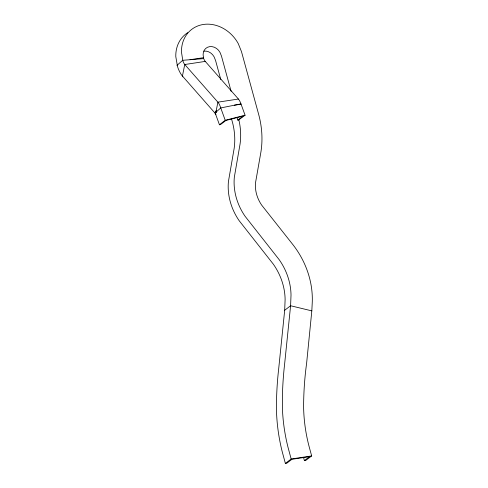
<?xml version="1.0" encoding="UTF-8"?>
<svg xmlns="http://www.w3.org/2000/svg" width="488" height="488" viewBox="0 0 488 488"><rect width="100%" height="100%" fill="white"/><g stroke="black" fill="none" stroke-linecap="round" stroke-linejoin="round"><path stroke-width="0.73" d="M311.667 455.932L291.165 458.988L285.254 463.527L286.731 463.252L291.94 459.293L309.496 456.683L304.274 460.696L305.769 460.416L311.667 455.932L309.526 448.1A171.154 159.24 39.8 0 1 303.597 406.425A273.396 181.933 73.2 0 1 306.598 363.475L311.82 310.874L312.222 303.176A81.246 69.589 52.7 0 0 292.458 244.079L261.696 205.155A31.732 27.175 52.7 0 1 255.535 182.652L260.671 153.439A90.268 77.317 52.7 0 0 258.616 114.229L241.481 51.612L238.284 43.676A33.617 28.798 52.7 0 0 203.465 24.455A33.617 28.798 52.7 0 0 181.475 52.131L182.847 60.793A9.168 4.282 81.5 0 0 184.555 64.27L218.197 102.535A12.517 5.844 81.5 0 1 220.527 107.287L225.218 120.274L219.332 124.843L220.753 124.391L225.962 120.432L242.975 116.107L237.772 120.152L238.626 119.969L245.08 115.223L240.962 103.877L220.735 107.939L215.049 113.039M215.964 114.424A0.854 0.598 -39.3 0 1 215.58 113.759L217.91 102.157L238.425 99.04L238.711 99.418A12.596 5.88 81.5 0 1 240.871 103.645L241.06 104.2L234.313 105.213M216.233 110.52L215.775 112.356L216.202 111.904M215.995 111.697L215.818 112.24L215.958 111.874M225.218 120.274L245.08 115.223M238.425 99.04L205.259 61.403L184.745 64.526L182.414 76.122A0.854 0.598 -39.3 0 0 182.799 76.787M190.039 59.713L203.374 57.706A9.083 4.246 81.5 0 0 205.07 61.159L205.259 61.403M177.461 65.477L176.967 65.368L182.689 60.298L203.667 58.627L203.106 54.851A9.98 8.546 52.7 0 1 209.633 46.635A9.98 8.546 52.7 0 1 219.972 52.344L221.46 56.041L231.105 91.299M311.82 310.874L290.598 305.75L284.687 310.258L278.66 369.074A290.165 193.089 73.2 0 0 276.537 399.483L276.507 411.628A196.853 183.153 39.8 0 0 282.192 451.607L285.37 463.393M215.58 113.759L181.823 75.347A23.278 10.87 81.5 0 1 177.486 66.514L175.79 56.553A33.501 28.694 52.7 0 1 187.776 32.629M236.875 117.26L237.869 119.993M215.123 112.85L219.423 124.684M220.789 79.568L215.562 60.475L214.079 56.797A9.858 8.442 52.7 0 0 203.868 51.161M231.434 118.492L232.91 124.062A66.746 57.169 52.7 0 1 234.179 148.297L228.439 181.481A55.303 47.367 52.7 0 0 239.169 220.704L273.317 264.154A57.718 49.434 52.7 0 1 285.114 299.449L284.687 310.258A0.842 0.323 4.3 0 0 284.693 310.6M303.609 457.707L304.39 460.562M291.165 458.988L287.999 447.252A194.139 180.627 39.8 0 1 282.393 407.828L282.424 395.365A295.209 196.451 73.2 0 1 284.583 364.426L290.598 305.75L291.019 295.051A57.834 49.538 52.7 0 0 279.197 259.689L245.049 216.239A55.187 47.269 52.7 0 1 234.344 177.101L240.084 143.917A66.868 57.273 52.7 0 0 238.809 119.639"/></g></svg>
